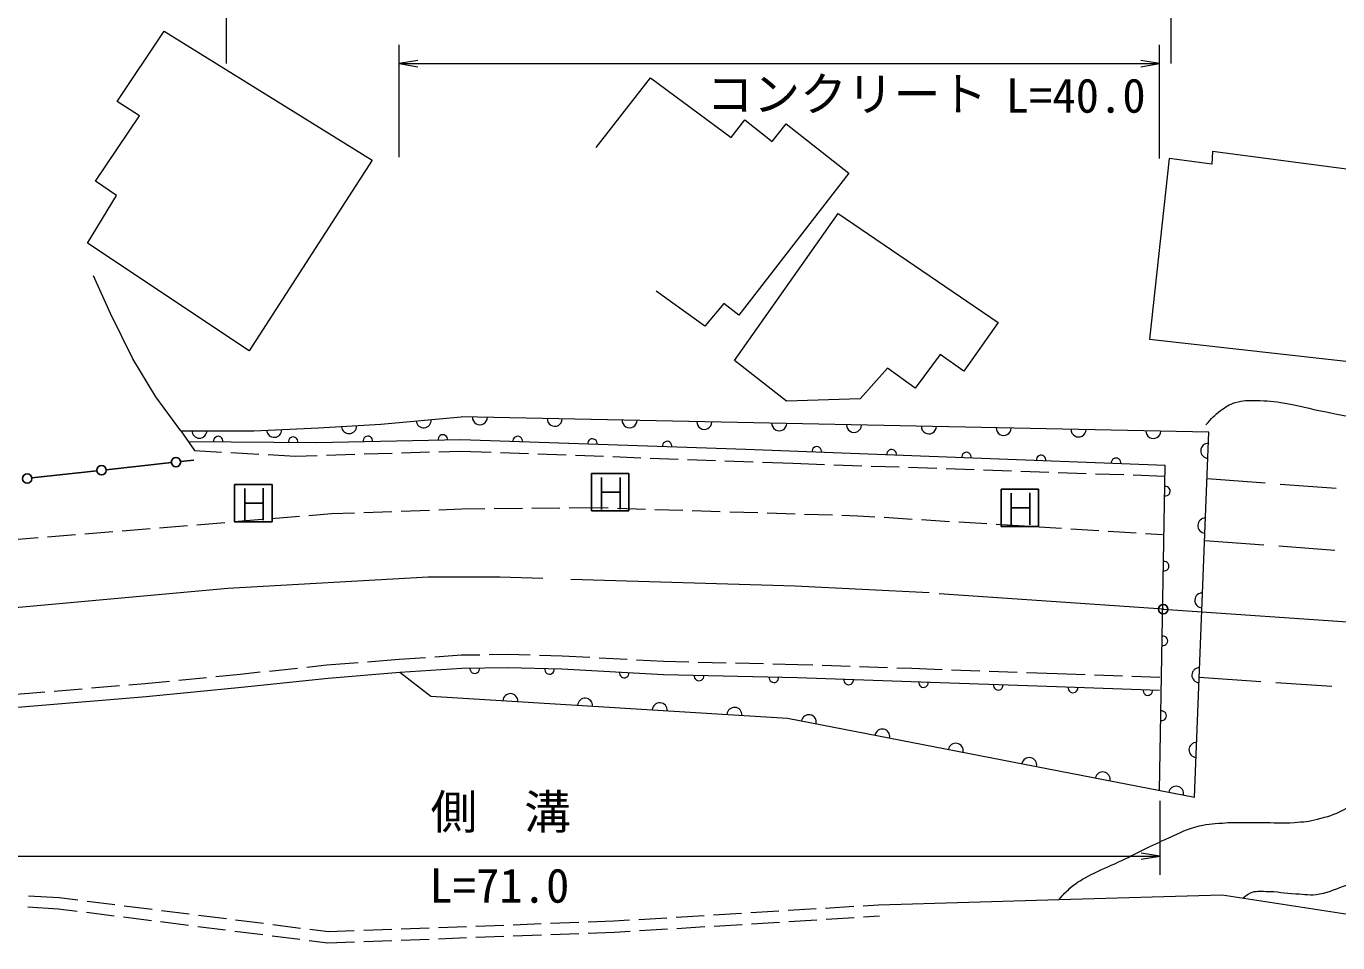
# Model space of a CAD drawing. Units: millimetres, scale not verified. Extents: x 40000 to 680000, y 20000 to 380000.
# Drawn here: x 391417 to 461510, y 267998 to 316996 of the extents above; entities that cross this region are included whole.
import ezdxf
from ezdxf.enums import TextEntityAlignment as Align

# ---------------------------------------------------------------- set-up
doc = ezdxf.new("R2010")
doc.units = ezdxf.units.MM
doc.header["$LTSCALE"] = 1000
doc.header["$PDMODE"] = 32
doc.header["$PDSIZE"] = 500
doc.linetypes.add('CHAIN', pattern=[18.5, 12, -1.5, 3.5, -1.5])
for name, color, linetype, lineweight in [('M-BMK', 2, 'CHAIN', 13), ('M-STR-HTXT', 7, 'Continuous', 13), ('M-STR-STRC', 7, 'Continuous', 25), ('M-WORK', 1, 'Continuous', 13)]:
    doc.layers.add(name, color=color, linetype=linetype, lineweight=lineweight)
doc.layers.add('M-OTRS', color=6, linetype='Continuous')
doc.styles.add('ＭＳ ゴシック', font='')
doc.styles.get('ＭＳ ゴシック').set_extended_font_data('MS Gothic')

# ---------------------------------------------------------------- blocks, each defined once
blk = doc.blocks.new('open_arrow')
at = {"color": 0, "linetype": 'Continuous', "lineweight": -2}
blk.add_lwpolyline([(7.5, 1.25), (0, 0), (7.5, -1.25)], dxfattribs=at)

msp = doc.modelspace()

# ---------------------------------------------------------------- linework, layer by layer
at = {"layer": 'M-BMK'}
for p, q in [((412893, 287536), (402183, 286937)), ((416729, 287536), (412893, 287536)), ((432513, 287056), (416729, 287536)), ((402183, 286937), (389475, 285778)), ((439676, 286697), (432513, 287056)), ((452184, 285829), (439676, 286697)), ((452184, 285829), (484229, 283613))]:
    msp.add_line(p, q, dxfattribs=at)
at = {"layer": 'M-OTRS'}
msp.add_point((452184, 285829), dxfattribs=at)
at = {"layer": 'M-STR-HTXT'}
for p, q in [((402122, 315000), (402122, 321000)), ((452613, 315000), (452613, 321000)), ((411340, 310000), (411340, 316000)), ((451980, 309929), (451980, 316000)), ((411340, 315000), (451980, 315000)), ((452005, 275590), (452005, 271627)), ((381401, 272627), (452005, 272627))]:
    msp.add_line(p, q, dxfattribs=at)
at = {"layer": 'M-STR-STRC'}
for p, q in [((399670, 293725), (400375, 293804)), ((391718, 292845), (395197, 293230)), ((395694, 293285), (399173, 293670)), ((423624, 293084), (421624, 293084)), ((421624, 293084), (421624, 291084)), ((423624, 291084), (423624, 293084)), ((404555, 292505), (402555, 292505)), ((402555, 292505), (402555, 290505)), ((403095, 290590), (403095, 292289)), ((404086, 292300), (404086, 290595)), ((404555, 290505), (404555, 292505)), ((422164, 291169), (422164, 292869)), ((423156, 292880), (423156, 291175)), ((422164, 292084), (423156, 292084)), ((445524, 292249), (443524, 292249)), ((443524, 292249), (443524, 290249)), ((444064, 290334), (444064, 292033)), ((445055, 292044), (445055, 290339)), ((445524, 290249), (445524, 292249)), ((403095, 291505), (404086, 291505)), ((421624, 291084), (423624, 291084)), ((444064, 291249), (445055, 291249)), ((402555, 290505), (404555, 290505)), ((443524, 290249), (445524, 290249))]:
    msp.add_line(p, q, dxfattribs=at)
for centre in [(399421, 293698), (391470, 292817), (395445, 293257)]:
    msp.add_circle(centre, 250, dxfattribs=at)
at = {"layer": 'M-WORK'}
for p, q in [((396275, 312978), (398789, 316740)), ((398789, 316740), (409897, 309832)), ((421880, 310512), (424782, 314233)), ((424782, 314233), (429096, 311055)), ((397475, 312200), (396275, 312978)), ((395124, 308719), (397475, 312200)), ((429096, 311055), (429826, 311996)), ((429826, 311996), (431285, 310828)), ((431285, 310828), (432031, 311785)), ((432031, 311785), (435388, 309141)), ((409897, 309832), (403323, 299640)), ((452494, 309929), (451440, 300272)), ((454775, 309626), (452494, 309929)), ((454821, 310293), (454775, 309626)), ((465451, 308907), (454821, 310293)), ((435388, 309141), (429493, 301556)), ((396247, 307938), (395124, 308719)), ((394691, 305397), (396247, 307938)), ((429277, 299125), (434807, 306979)), ((434807, 306979), (443352, 301158)), ((403323, 299640), (394691, 305397)), ((395929, 301631), (395005, 303650)), ((427677, 300956), (425082, 302837)), ((428698, 302173), (427677, 300956)), ((429493, 301556), (428698, 302173)), ((397121, 299223), (395929, 301631)), ((443352, 301158), (441520, 298547)), ((451440, 300272), (464210, 298837)), ((440255, 299455), (438925, 297639)), ((441520, 298547), (440255, 299455)), ((398337, 297180), (397121, 299223)), ((432050, 296958), (429277, 299125)), ((437450, 298709), (435990, 297071)), ((438925, 297639), (437450, 298709)), ((399673, 295373), (398337, 297180)), ((435990, 297071), (432050, 296958)), ((454628, 295296), (414663, 296111)), ((399673, 295373), (400415, 294312)), ((453855, 275776), (454628, 295296)), ((400415, 294312), (401856, 294233)), ((402355, 294206), (403853, 294124)), ((404352, 294097), (405792, 294018)), ((405792, 294018), (406971, 294053)), ((407471, 294069), (408970, 294114)), ((409470, 294129), (410969, 294174)), ((411469, 294189), (412968, 294235)), ((413468, 294250), (414646, 294285)), ((414646, 294285), (416268, 294225)), ((416767, 294207), (418266, 294151)), ((418766, 294133), (420265, 294077)), ((420765, 294059), (422263, 294003)), ((422763, 293985), (424262, 293929)), ((424762, 293911), (426261, 293855)), ((426760, 293837), (428259, 293781)), ((428759, 293763), (430258, 293707)), ((430758, 293689), (432379, 293629)), ((432379, 293629), (434078, 293571)), ((434578, 293553), (436077, 293502)), ((436576, 293485), (438076, 293434)), ((438575, 293417), (440074, 293365)), ((440574, 293348), (442073, 293297)), ((442573, 293280), (444072, 293228)), ((444572, 293211), (446071, 293160)), ((446571, 293143), (448070, 293091)), ((448569, 293074), (450068, 293023)), ((450568, 293006), (452267, 292948)), ((454529, 292812), (457629, 292581)), ((458427, 292521), (461419, 292298)), ((406512, 290839), (407734, 290938)), ((407734, 290938), (408963, 290984)), ((409463, 291002), (410962, 291057)), ((411462, 291075), (412961, 291130)), ((413460, 291149), (414690, 291194)), ((414690, 291194), (415931, 291207)), ((416431, 291212), (417931, 291228)), ((418431, 291233), (419931, 291249)), ((420431, 291254), (421671, 291267)), ((421671, 291267), (422515, 291241)), ((423015, 291225), (424514, 291179)), ((425014, 291164), (426513, 291117)), ((427013, 291102), (428512, 291056)), ((429012, 291040), (430511, 290994)), ((431011, 290978), (432510, 290932)), ((433010, 290917), (434509, 290870)), ((398539, 290186), (400034, 290309)), ((400532, 290349), (402027, 290472)), ((402526, 290512), (404021, 290635)), ((404519, 290675), (406014, 290798)), ((435009, 290855), (435852, 290829)), ((435852, 290829), (436765, 290773)), ((437264, 290742), (438761, 290650)), ((439260, 290619), (440757, 290527)), ((441256, 290497), (442753, 290405)), ((443252, 290374), (444750, 290282)), ((445249, 290251), (446746, 290159)), ((390566, 289534), (392061, 289657)), ((392559, 289697), (394054, 289820)), ((394552, 289860), (396047, 289983)), ((396546, 290023), (398041, 290146)), ((447245, 290129), (448742, 290037)), ((449241, 290006), (450738, 289914)), ((451237, 289883), (452150, 289827)), ((454399, 289511), (457566, 289272)), ((458364, 289212), (461356, 288987)), ((411340, 283157), (412756, 283254)), ((413255, 283289), (414671, 283386)), ((414671, 283386), (415654, 283399)), ((416154, 283406), (417137, 283419)), ((417137, 283419), (418350, 283385)), ((418850, 283371), (420063, 283337)), ((420063, 283337), (421530, 283258)), ((422030, 283231), (423527, 283151)), ((404424, 282526), (405915, 282683)), ((406413, 282735), (407484, 282848)), ((407484, 282848), (409162, 282983)), ((409661, 283023), (411340, 283157)), ((411391, 282459), (414700, 282686)), ((414700, 282686), (417132, 282719)), ((417132, 282719), (420035, 282638)), ((420035, 282638), (425467, 282346)), ((424027, 283124), (425494, 283045)), ((425494, 283045), (426825, 283015)), ((427325, 283004), (428824, 282970)), ((429324, 282959), (430824, 282925)), ((431324, 282913), (432655, 282883)), ((432655, 282883), (433449, 282856)), ((433948, 282838), (435448, 282786)), ((435947, 282769), (437446, 282717)), ((437946, 282700), (438740, 282672)), ((438740, 282672), (440375, 282614)), ((440875, 282597), (442374, 282543)), ((442874, 282526), (444373, 282472)), ((396904, 281787), (397771, 281859)), ((397771, 281859), (399070, 281987)), ((399567, 282036), (401060, 282184)), ((401557, 282233), (402856, 282361)), ((402856, 282361), (403926, 282474)), ((402927, 281665), (407548, 282151)), ((407548, 282151), (411391, 282459)), ((411391, 282459), (413048, 281176)), ((425467, 282346), (432635, 282184)), ((432635, 282184), (438716, 281973)), ((438716, 281973), (446483, 281697)), ((444873, 282455), (446508, 282397)), ((446508, 282397), (448007, 282344)), ((448507, 282326), (450006, 282273)), ((450506, 282255), (452005, 282202)), ((454110, 282201), (457397, 281973)), ((458195, 281917), (461188, 281710)), ((390149, 281234), (391552, 281341)), ((391552, 281341), (392419, 281413)), ((391608, 280643), (397835, 281162)), ((392918, 281455), (394413, 281579)), ((394911, 281621), (396406, 281745)), ((397835, 281162), (402927, 281665)), ((413048, 281176), (432110, 280009)), ((446483, 281697), (451980, 281502)), ((386305, 280238), (391608, 280643)), ((432110, 280009), (453855, 275776)), ((391499, 269914), (393126, 269819)), ((391544, 270512), (393182, 270416)), ((393182, 270416), (394175, 270291)), ((394671, 270228), (396160, 270040)), ((396656, 269978), (398144, 269790)), ((434141, 269856), (435638, 269948)), ((436137, 269978), (436974, 270029)), ((436974, 270029), (446629, 270320)), ((446629, 270320), (455328, 270558)), ((455328, 270558), (462042, 269520)), ((393126, 269819), (394134, 269691)), ((394630, 269629), (396119, 269441)), ((396615, 269378), (398103, 269190)), ((398640, 269727), (400128, 269539)), ((400624, 269476), (402112, 269289)), ((402608, 269226), (404096, 269038)), ((421443, 269114), (422823, 269165)), ((422823, 269165), (423660, 269216)), ((424159, 269247), (425657, 269338)), ((426156, 269369), (427653, 269460)), ((428152, 269491), (429649, 269582)), ((430148, 269612), (431646, 269704)), ((432145, 269734), (433642, 269826)), ((432178, 269135), (433675, 269227)), ((434174, 269257), (435671, 269348)), ((436170, 269379), (437011, 269430)), ((398599, 269127), (400087, 268940)), ((400583, 268877), (402071, 268689)), ((402567, 268626), (404056, 268438)), ((404593, 268975), (406081, 268787)), ((406577, 268725), (407571, 268599)), ((407571, 268599), (408951, 268650)), ((409451, 268669), (410950, 268725)), ((411450, 268743), (412949, 268799)), ((413448, 268817), (414947, 268873)), ((415447, 268891), (416946, 268947)), ((417445, 268966), (418944, 269021)), ((419444, 269040), (420943, 269095)), ((419445, 268439), (420944, 268495)), ((421444, 268514), (422853, 268566)), ((422853, 268566), (423693, 268617)), ((424192, 268648), (425690, 268739)), ((426189, 268770), (427686, 268861)), ((428185, 268891), (429682, 268983)), ((430181, 269013), (431679, 269105)), ((404552, 268376), (406040, 268188)), ((406536, 268125), (407544, 267998)), ((407544, 267998), (408953, 268050)), ((409452, 268069), (410951, 268124)), ((411451, 268143), (412950, 268198)), ((413450, 268217), (414949, 268273)), ((415448, 268291), (416947, 268347)), ((417447, 268365), (418946, 268421))]:
    msp.add_line(p, q, dxfattribs=at)
for points in [[(399673, 295373), (403589, 295373), (407043, 295519), (410375, 295714), (414663, 296111)], [(451989, 276139), (452277, 293514), (429874, 294365), (414623, 294876), (406924, 294730), (400083, 294786)]]:
    msp.add_lwpolyline(points, dxfattribs=at)
for centre, radius, start, end in [((412654, 295925), 400, 185.29373, 5.29373), ((415663, 296091), 400, 178.83193, 358.83193), ((419662, 296009), 400, 178.83193, 358.83193), ((423661, 295928), 400, 178.83193, 358.83193), ((427660, 295846), 400, 178.83193, 358.83193), ((400673, 295373), 400, 180, 360), ((404672, 295419), 400, 182.41951, 2.41951), ((408667, 295614), 400, 183.34194, 3.34194), ((413677, 294904), 254, 350.69719, 191.4749), ((431660, 295765), 400, 178.83193, 358.83193), ((435659, 295683), 400, 178.83193, 358.83193), ((439658, 295602), 400, 178.83193, 358.83193), ((443657, 295520), 400, 178.83193, 358.83193), ((447656, 295438), 400, 178.83193, 358.83193), ((451655, 295357), 400, 178.83193, 358.83193), ((401680, 294819), 254, 349.13595, 189.91367), ((405680, 294786), 254, 349.13595, 189.91367), ((409678, 294828), 254, 350.69719, 191.4749), ((417678, 294819), 254, 347.69286, 188.47058), ((421675, 294685), 254, 347.69286, 188.47058), ((425673, 294551), 254, 347.69286, 188.47058), ((433668, 294267), 254, 347.43483, 188.21254), ((454588, 294297), 400, 87.73434, 267.73434), ((437665, 294115), 254, 347.43483, 188.21254), ((441663, 293963), 254, 347.43483, 188.21254), ((445660, 293811), 254, 347.43483, 188.21254), ((449657, 293659), 254, 347.43483, 188.21254), ((452300, 292136), 254, 258.66214, 99.43986), ((454430, 290300), 400, 87.73434, 267.73434), ((452233, 288137), 254, 258.66214, 99.43986), ((454272, 286303), 400, 87.73434, 267.73434), ((452167, 284138), 254, 258.66214, 99.43986), ((415384, 282650), 254, 170.37504, 11.15276), ((419381, 282610), 254, 168.01112, 8.78883), ((454114, 282306), 400, 87.73434, 267.73434), ((423375, 282412), 254, 166.53552, 7.31324), ((427373, 282257), 254, 168.31508, 9.09279), ((431372, 282166), 254, 168.31508, 9.09279), ((435369, 282043), 254, 167.62568, 8.4034), ((439367, 281904), 254, 167.57853, 8.35625), ((443364, 281762), 254, 167.57853, 8.35625), ((417291, 280916), 400, 356.49498, 176.49498), ((447362, 281620), 254, 167.58382, 8.36154), ((451359, 281479), 254, 167.58382, 8.36154), ((421284, 280672), 400, 356.49498, 176.49498), ((425276, 280427), 400, 356.49498, 176.49498), ((429269, 280183), 400, 356.49498, 176.49498), ((452101, 280138), 254, 258.66214, 99.43986), ((433242, 279788), 400, 348.98617, 168.98617), ((437168, 279024), 400, 348.98617, 168.98617), ((441095, 278260), 400, 348.98617, 168.98617), ((453956, 278310), 400, 87.73434, 267.73434), ((445021, 277496), 400, 348.98617, 168.98617), ((448947, 276731), 400, 348.98617, 168.98617), ((452874, 275967), 400, 348.98617, 168.98617)]:
    msp.add_arc(centre, radius, start, end, dxfattribs=at)
for points, knots in [([(454462, 295680), (454787, 296054), (454900, 296199), (455251, 296447), (455535, 296649), (455697, 296778), (456029, 296880), (456451, 297009), (456713, 296994), (457154, 296988), (457752, 296979), (458088, 296943), (458678, 296847), (459514, 296713), (459967, 296558), (460797, 296393), (461765, 296201), (462307, 296090), (463283, 295950), (464304, 295804), (464881, 295746), (465910, 295680), (467036, 295608), (467669, 295610), (468797, 295604), (469832, 295599), (470414, 295579), (471445, 295658), (472084, 295708), (472444, 295750), (473067, 295896), (473570, 296014), (473867, 296071), (474321, 296318), (474922, 296644), (475248, 296878), (475716, 297377), (476191, 297885), (476333, 298169), (476689, 298869)], [0, 0, 0, 0, 1, 1, 1, 2, 2, 2, 3, 3, 3, 4, 4, 4, 5, 5, 5, 6, 6, 6, 7, 7, 7, 8, 8, 8, 9, 9, 9, 10, 10, 10, 11, 11, 11, 12, 12, 12, 13, 13, 13, 13]), ([(456436, 270387), (456590, 270528), (456670, 270580), (456844, 270661), (457136, 270798), (457343, 270745), (457665, 270747), (458292, 270751), (458639, 270640), (459265, 270618), (459759, 270600), (460044, 270521), (460530, 270607), (461135, 270714), (461439, 270912), (462022, 271104), (462545, 271276), (462825, 271421), (463363, 271536), (464119, 271699), (464559, 271706), (465330, 271764), (466228, 271830), (466736, 271768), (467633, 271850), (468389, 271919), (468815, 271963), (469557, 272120), (470298, 272278), (470727, 272358), (471417, 272672), (472095, 272980), (472449, 273211), (473071, 273623), (474422, 274519), (475150, 275072), (476379, 276131), (477619, 277200), (478198, 277927), (479303, 279136), (480340, 280271), (480959, 280881), (481857, 282128), (482641, 283217), (483035, 283872), (483584, 285096), (484043, 286118), (484266, 286721), (484484, 287820), (484741, 289115), (484806, 289865), (484800, 291185), (484795, 292366), (484565, 293012), (484427, 294185), (484348, 294862), (484184, 295240), (484233, 295920), (484271, 296451), (484346, 296749), (484525, 297250), (484719, 297797), (484859, 298002), (485222, 298563)], [0, 0, 0, 0, 1, 1, 1, 2, 2, 2, 3, 3, 3, 4, 4, 4, 5, 5, 5, 6, 6, 6, 7, 7, 7, 8, 8, 8, 9, 9, 9, 10, 10, 10, 11, 11, 11, 12, 12, 12, 13, 13, 13, 14, 14, 14, 15, 15, 15, 16, 16, 16, 17, 17, 17, 18, 18, 18, 19, 19, 19, 20, 20, 20, 21, 21, 21, 21]), ([(446629, 270320), (446866, 270607), (446958, 270698), (447197, 270912), (447588, 271263), (447863, 271396), (448328, 271640), (448886, 271933), (449222, 272049), (449791, 272318), (450772, 272781), (451303, 273077), (452292, 273521), (452923, 273804), (453261, 274014), (453928, 274195), (454468, 274342), (454788, 274353), (455345, 274401), (456152, 274470), (456609, 274416), (457420, 274422), (458113, 274428), (458503, 274383), (459193, 274433), (459678, 274469), (459955, 274486), (460426, 274606), (460986, 274749), (461307, 274837), (461820, 275103), (462356, 275382), (462591, 275647), (463063, 276022), (463556, 276413), (463777, 276701), (464285, 277071), (464842, 277477), (465176, 277682), (465799, 277979), (466300, 278218), (466607, 278295), (467139, 278455), (467701, 278623), (468041, 278629), (468599, 278811), (469278, 279034), (469639, 279219), (470285, 279525), (470976, 279853), (471370, 280032), (472015, 280444), (472621, 280830), (472919, 281108), (473496, 281536), (474194, 282054), (474605, 282318), (475280, 282865), (475721, 283224), (475987, 283409), (476371, 283828), (476710, 284197), (476879, 284426), (477139, 284855), (477582, 285584), (477846, 286000), (478112, 286811), (478356, 287555), (478445, 287992), (478544, 288768), (478656, 289638), (478687, 290135), (478655, 291011), (478628, 291775), (478486, 292191), (478415, 292952), (478353, 293605), (478334, 293972), (478317, 294628), (478291, 295692), (478338, 296067), (478436, 297352)], [0, 0, 0, 0, 1, 1, 1, 2, 2, 2, 3, 3, 3, 4, 4, 4, 5, 5, 5, 6, 6, 6, 7, 7, 7, 8, 8, 8, 9, 9, 9, 10, 10, 10, 11, 11, 11, 12, 12, 12, 13, 13, 13, 14, 14, 14, 15, 15, 15, 16, 16, 16, 17, 17, 17, 18, 18, 18, 19, 19, 19, 20, 20, 20, 21, 21, 21, 22, 22, 22, 23, 23, 23, 24, 24, 24, 25, 25, 25, 26, 26, 26, 27, 27, 27, 27])]:
    msp.add_open_spline(points, degree=3, knots=knots, dxfattribs=at)

# ---------------------------------------------------------------- block references
at = {"layer": 'M-STR-HTXT', "xscale": 133, "yscale": 133}
msp.add_blockref('open_arrow', (411340, 315000), dxfattribs=at)
at = {"layer": 'M-STR-HTXT', "xscale": 133, "yscale": 133, "rotation": 180}
for p in [(451980, 315000), (452005, 272627)]:
    msp.add_blockref('open_arrow', p, dxfattribs=at)

# ---------------------------------------------------------------- texts
at = {"layer": 'M-STR-HTXT', "style": 'ＭＳ ゴシック'}
for s, p in [('コンクリート', (435274, 311909)), ('L=40.0', (447503, 311824)), ('側\u3000溝', (416776, 273530)), ('L=71.0', (416703, 269590))]:
    msp.add_text(s, height=1833, dxfattribs=at).set_placement(p, align=Align.BOTTOM_CENTER)

doc.saveas('drawing.dxf')
